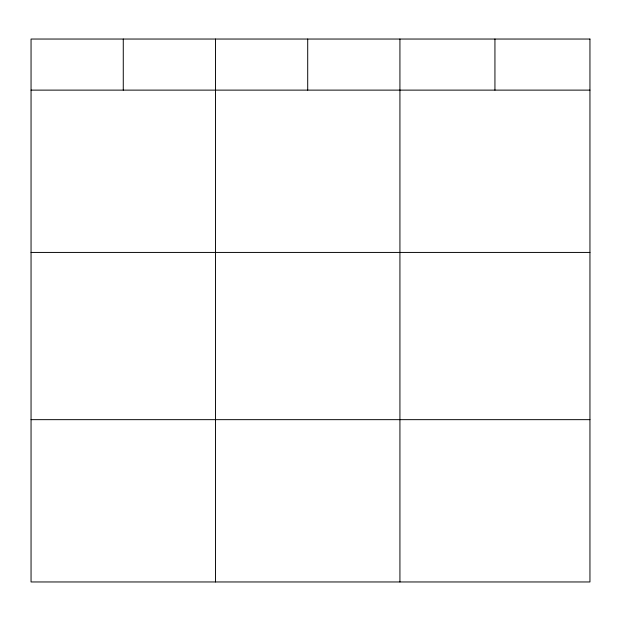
<?xml version="1.0" encoding="UTF-8"?>
<svg xmlns="http://www.w3.org/2000/svg" width="621" height="621" viewBox="0 0 621 621"><rect width="100%" height="100%" fill="white"/><g stroke="black" fill="none" stroke-linecap="round" stroke-linejoin="round"><path stroke-width="0.93" d="M31.05 90.123L589.95 90.123M31.05 252.429L589.95 252.429M31.05 419.656L589.95 419.656M494.937 39.038L494.937 90.123M399.924 39.038L399.924 581.962M307.705 39.038L307.705 90.123M215.487 39.038L215.487 581.962M123.269 39.038L123.269 90.123M589.95 39.038L31.05 39.038L31.05 581.962L589.95 581.962L589.95 39.038"/></g></svg>
